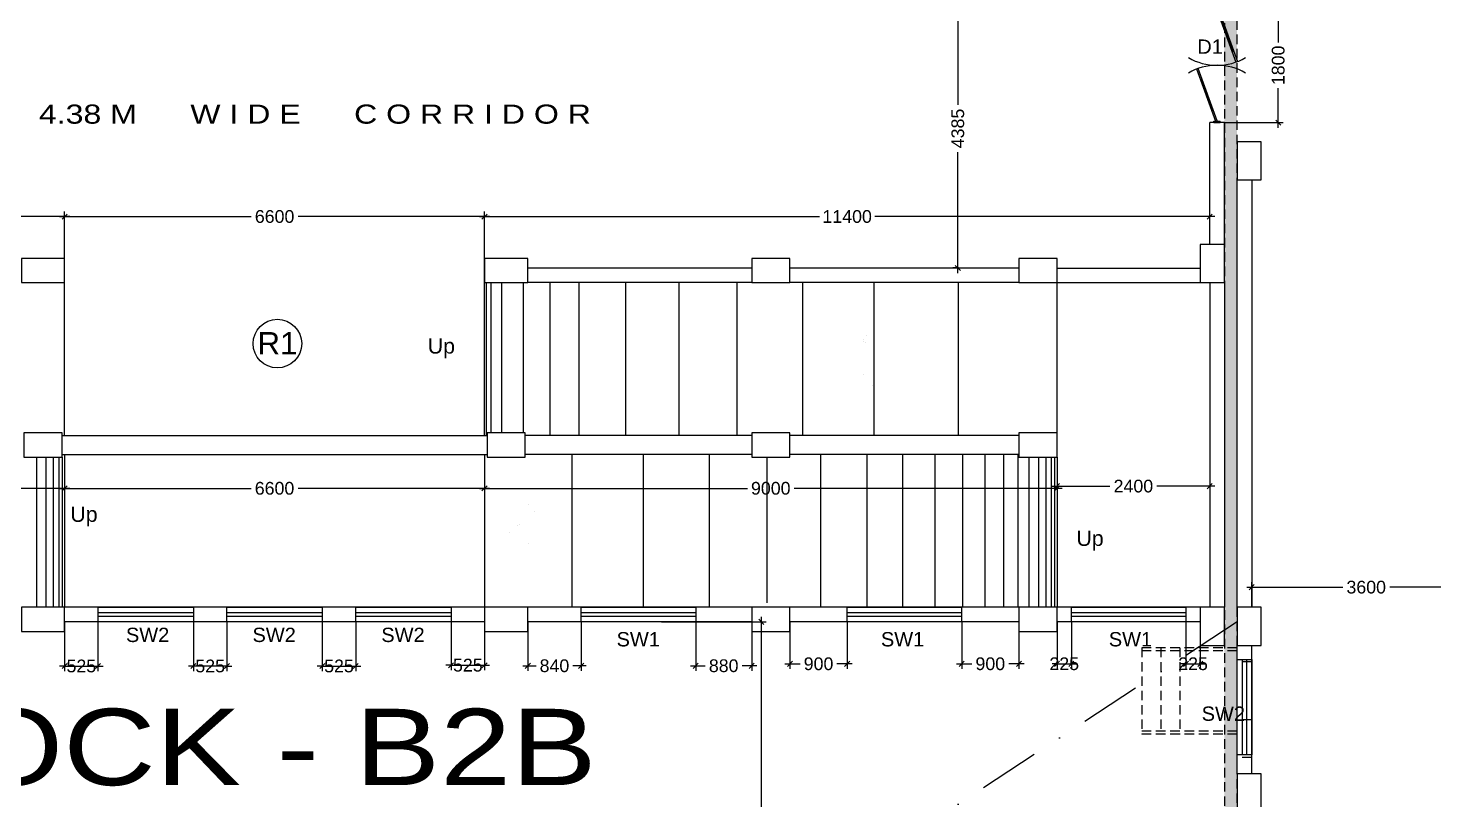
# Model space of a CAD drawing. Extents: x 6345096 to 6738923, y -6490958 to -6305885.
# Drawn here: x 6588046 to 6610143, y -6375273 to -6363146 of the extents above; entities that cross this region are included whole.
import ezdxf
from ezdxf.enums import TextEntityAlignment as Align

# ---------------------------------------------------------------- set-up
doc = ezdxf.new("R2010")
doc.units = 0
doc.header["$LTSCALE"] = 600
doc.header["$MEASUREMENT"] = 0
doc.header["$PDMODE"] = 35
doc.linetypes.add('DASHDOT', pattern=[25.4, 12.7, -6.35, 0, -6.35])
doc.linetypes.add('HIDDEN', pattern=[0.375, 0.25, -0.125])
doc.layers.get('0').update_dxf_attribs({"linetype": 'CONTINUOUS'})
doc.layers.get('Defpoints').update_dxf_attribs({"linetype": 'CONTINUOUS'})
for name, color, linetype in [('8', 8, 'CONTINUOUS'), ('BLOCKS-PROP', 2, 'CONTINUOUS'), ('C00-00-00', 7, 'CONTINUOUS'), ('DOOR', 32, 'CONTINUOUS'), ('Exp.Joint', 104, 'CONTINUOUS'), ('HS', 251, 'CONTINUOUS'), ('joinery', 7, 'CONTINUOUS'), ('LA-column', 3, 'CONTINUOUS'), ('Railing', 21, 'CONTINUOUS'), ('Staircase', 7, 'CONTINUOUS'), ('Stairscase', 7, 'CONTINUOUS'), ('STEPS', 7, 'CONTINUOUS'), ('TXT', 6, 'CONTINUOUS'), ('Walls', 7, 'CONTINUOUS'), ('WIN', 151, 'CONTINUOUS'), ('Working Dim', 5, 'CONTINUOUS')]:
    doc.layers.add(name, color=color, linetype=linetype)
doc.styles.add('ari', font='arial.ttf')
doc.styles.add('ARIAL', font='arial.ttf')
doc.dimstyles.new('int. dim', dxfattribs={"dimtxt": 200, "dimasz": 80, "dimexe": 80, "dimexo": 0, "dimgap": 70, "dimtad": 0, "dimdec": 0, "dimzin": 12, "dimdsep": 46, "dimtxsty": 'ari', "dimblk": 'OBLIQUE', "dimcen": 2, "dimdle": 80, "dimclrd": 256, "dimclre": 256, "dimclrt": 6, "dimadec": 0, "dimazin": 0, "dimtfac": 1, "dimtdec": 0, "dimtix": 1, "dimtmove": 2, "dimatfit": 3, "dimfxl": 1, "dimtolj": 1, "dimtzin": 0, "dimlwd": -1, "dimlwe": -1, "dimarcsym": 0})

# ---------------------------------------------------------------- blocks, each defined once
blk = doc.blocks.new('_Oblique')
at = {"color": 0, "linetype": 'ByBlock', "lineweight": -2}
blk.add_line((-0.5, -0.5), (0.5, 0.5), dxfattribs=at)
blk = doc.blocks.new('*D270')
at = {"layer": 'Defpoints', "color": 0, "transparency": 16777216}
for p in [(6607280, -6371931), (6607280, -6372246, -6), (6610879, -6372246, -5)]:
    blk.add_point(p, dxfattribs=at)
at = {"layer": 'Working Dim', "transparency": 16777216}
for p, q in [((6607200, -6371931), (6608711, -6371931)), ((6607280, -6372246), (6607280, -6371851)), ((6610959, -6371931), (6609448, -6371931)), ((6610879, -6372246), (6610879, -6371851))]:
    blk.add_line(p, q, dxfattribs=at)
at = {"layer": 'Working Dim', "transparency": 16777216, "xscale": 80, "yscale": 80, "zscale": 80, "rotation": 180}
blk.add_blockref('_Oblique', (6607280, -6371931), dxfattribs=at)
at = {"layer": 'Working Dim', "transparency": 16777216, "xscale": 80, "yscale": 80, "zscale": 80}
blk.add_blockref('_Oblique', (6610879, -6371931), dxfattribs=at)
at = {"layer": 'Working Dim', "color": 6, "transparency": 16777216, "insert": (6609079, -6371931), "char_height": 200, "attachment_point": 5, "style": 'ari'}
blk.add_mtext('\\A1;3600', dxfattribs=at)
blk = doc.blocks.new('*D278')
at = {"layer": 'Defpoints', "color": 0, "transparency": 16777216}
for p in [(6588619, -6369845, -5), (6595219, -6369845, -5), (6595219, -6370378)]:
    blk.add_point(p, dxfattribs=at)
at = {"layer": 'Working Dim', "transparency": 16777216}
for p, q in [((6588619, -6369845), (6588619, -6370458)), ((6595219, -6369845), (6595219, -6370458)), ((6588539, -6370378), (6591551, -6370378)), ((6595299, -6370378), (6592288, -6370378))]:
    blk.add_line(p, q, dxfattribs=at)
at = {"layer": 'Working Dim', "transparency": 16777216, "xscale": 80, "yscale": 80, "zscale": 80, "rotation": 180}
blk.add_blockref('_Oblique', (6588619, -6370378), dxfattribs=at)
at = {"layer": 'Working Dim', "transparency": 16777216, "xscale": 80, "yscale": 80, "zscale": 80}
blk.add_blockref('_Oblique', (6595219, -6370378), dxfattribs=at)
at = {"layer": 'Working Dim', "color": 6, "transparency": 16777216, "insert": (6591919, -6370378), "char_height": 200, "attachment_point": 5, "style": 'ari'}
blk.add_mtext('\\A1;6600', dxfattribs=at)
blk = doc.blocks.new('*D279')
at = {"layer": 'Defpoints', "color": 0, "transparency": 16777216}
for p in [(6604219, -6370145, -5), (6606619, -6370145, -7), (6606619, -6370343)]:
    blk.add_point(p, dxfattribs=at)
at = {"layer": 'Working Dim', "transparency": 16777216}
for p, q in [((6604219, -6370145), (6604219, -6370423)), ((6606619, -6370145), (6606619, -6370423)), ((6604139, -6370343), (6605049, -6370343)), ((6606699, -6370343), (6605789, -6370343))]:
    blk.add_line(p, q, dxfattribs=at)
at = {"layer": 'Working Dim', "transparency": 16777216, "xscale": 80, "yscale": 80, "zscale": 80, "rotation": 180}
blk.add_blockref('_Oblique', (6604219, -6370343), dxfattribs=at)
at = {"layer": 'Working Dim', "transparency": 16777216, "xscale": 80, "yscale": 80, "zscale": 80}
blk.add_blockref('_Oblique', (6606619, -6370343), dxfattribs=at)
at = {"layer": 'Working Dim', "color": 6, "transparency": 16777216, "insert": (6605419, -6370343), "char_height": 200, "attachment_point": 5, "style": 'ari'}
blk.add_mtext('\\A1;2400', dxfattribs=at)
blk = doc.blocks.new('*D280')
at = {"layer": 'Defpoints', "color": 0, "transparency": 16777216}
for p in [(6579619, -6369845, -5), (6588619, -6369845, -5), (6579619, -6370378)]:
    blk.add_point(p, dxfattribs=at)
at = {"layer": 'Working Dim', "transparency": 16777216}
for p, q in [((6579619, -6369845), (6579619, -6370458)), ((6588619, -6369845), (6588619, -6370458)), ((6579539, -6370378), (6583751, -6370378)), ((6588699, -6370378), (6584488, -6370378))]:
    blk.add_line(p, q, dxfattribs=at)
at = {"layer": 'Working Dim', "transparency": 16777216, "xscale": 80, "yscale": 80, "zscale": 80, "rotation": 180}
blk.add_blockref('_Oblique', (6579619, -6370378), dxfattribs=at)
at = {"layer": 'Working Dim', "transparency": 16777216, "xscale": 80, "yscale": 80, "zscale": 80}
blk.add_blockref('_Oblique', (6588619, -6370378), dxfattribs=at)
at = {"layer": 'Working Dim', "color": 6, "transparency": 16777216, "insert": (6584119, -6370378), "char_height": 200, "attachment_point": 5, "style": 'ari'}
blk.add_mtext('\\A1;9000', dxfattribs=at)
blk = doc.blocks.new('*D282')
at = {"layer": 'Defpoints', "color": 0, "transparency": 16777216}
for p in [(6595219, -6370343, 0), (6604219, -6370343, 5), (6604219, -6370378)]:
    blk.add_point(p, dxfattribs=at)
at = {"layer": 'Working Dim', "transparency": 16777216}
for p, q in [((6595139, -6370378), (6599351, -6370378)), ((6595219, -6370343), (6595219, -6370458)), ((6604299, -6370378), (6600088, -6370378)), ((6604219, -6370343), (6604219, -6370458))]:
    blk.add_line(p, q, dxfattribs=at)
at = {"layer": 'Working Dim', "transparency": 16777216, "xscale": 80, "yscale": 80, "zscale": 80, "rotation": 180}
blk.add_blockref('_Oblique', (6595219, -6370378), dxfattribs=at)
at = {"layer": 'Working Dim', "transparency": 16777216, "xscale": 80, "yscale": 80, "zscale": 80}
blk.add_blockref('_Oblique', (6604219, -6370378), dxfattribs=at)
at = {"layer": 'Working Dim', "color": 6, "transparency": 16777216, "insert": (6599719, -6370378), "char_height": 200, "attachment_point": 5, "style": 'ari'}
blk.add_mtext('\\A1;9000', dxfattribs=at)
blk = doc.blocks.new('*D635')
at = {"layer": 'Defpoints', "color": 0, "transparency": 16777216}
for p in [(6602660, -6362530), (6602672, -6362530, 5), (6602672, -6366915, 5)]:
    blk.add_point(p, dxfattribs=at)
at = {"layer": 'Working Dim', "transparency": 16777216}
for p, q in [((6602672, -6362530), (6602580, -6362530)), ((6602660, -6362450), (6602660, -6364350)), ((6602660, -6366995), (6602660, -6365096)), ((6602672, -6366915), (6602580, -6366915))]:
    blk.add_line(p, q, dxfattribs=at)
at = {"layer": 'Working Dim', "transparency": 16777216, "xscale": 80, "yscale": 80, "zscale": 80}
for p, rotation in [((6602660, -6362530), 90), ((6602660, -6366915), 270)]:
    blk.add_blockref('_Oblique', p, dxfattribs=dict(at, rotation=rotation))
at = {"layer": 'Working Dim', "color": 6, "transparency": 16777216, "insert": (6602660, -6364723), "char_height": 200, "attachment_point": 5, "rotation": 90, "style": 'ari'}
blk.add_mtext('\\A1;4385', dxfattribs=at)
blk = doc.blocks.new('*D636')
at = {"layer": 'Defpoints', "color": 0, "transparency": 16777216}
for p in [(6588620, -6366107), (6577220, -6366236, 6), (6588620, -6366765, 1)]:
    blk.add_point(p, dxfattribs=at)
at = {"layer": 'Working Dim', "transparency": 16777216}
for p, q in [((6577140, -6366107), (6582483, -6366107)), ((6577220, -6366236), (6577220, -6366027)), ((6588700, -6366107), (6583356, -6366107)), ((6588620, -6366765), (6588620, -6366027))]:
    blk.add_line(p, q, dxfattribs=at)
at = {"layer": 'Working Dim', "transparency": 16777216, "xscale": 80, "yscale": 80, "zscale": 80, "rotation": 180}
blk.add_blockref('_Oblique', (6577220, -6366107), dxfattribs=at)
at = {"layer": 'Working Dim', "transparency": 16777216, "xscale": 80, "yscale": 80, "zscale": 80}
blk.add_blockref('_Oblique', (6588620, -6366107), dxfattribs=at)
at = {"layer": 'Working Dim', "color": 6, "transparency": 16777216, "insert": (6582920, -6366107), "char_height": 200, "attachment_point": 5, "style": 'ari'}
blk.add_mtext('\\A1;11400', dxfattribs=at)
blk = doc.blocks.new('*D637')
at = {"layer": 'Defpoints', "color": 0, "transparency": 16777216}
for p in [(6606620, -6366107), (6606620, -6366545, 5), (6595220, -6366765, 1)]:
    blk.add_point(p, dxfattribs=at)
at = {"layer": 'Working Dim', "transparency": 16777216}
for p, q in [((6595140, -6366107), (6600483, -6366107)), ((6595220, -6366765), (6595220, -6366027)), ((6606700, -6366107), (6601356, -6366107)), ((6606620, -6366545), (6606620, -6366027))]:
    blk.add_line(p, q, dxfattribs=at)
at = {"layer": 'Working Dim', "transparency": 16777216, "xscale": 80, "yscale": 80, "zscale": 80, "rotation": 180}
blk.add_blockref('_Oblique', (6595220, -6366107), dxfattribs=at)
at = {"layer": 'Working Dim', "transparency": 16777216, "xscale": 80, "yscale": 80, "zscale": 80}
blk.add_blockref('_Oblique', (6606620, -6366107), dxfattribs=at)
at = {"layer": 'Working Dim', "color": 6, "transparency": 16777216, "insert": (6600920, -6366107), "char_height": 200, "attachment_point": 5, "style": 'ari'}
blk.add_mtext('\\A1;11400', dxfattribs=at)
blk = doc.blocks.new('*D1082')
at = {"layer": 'Defpoints', "color": 0, "transparency": 16777216}
for p in [(6606850, -6362831), (6606850, -6364631, 5), (6607696, -6364631)]:
    blk.add_point(p, dxfattribs=at)
at = {"layer": 'Working Dim', "transparency": 16777216}
for p, q in [((6606850, -6362831), (6607776, -6362831)), ((6607696, -6362751), (6607696, -6363372)), ((6607696, -6364711), (6607696, -6364089)), ((6606850, -6364631), (6607776, -6364631))]:
    blk.add_line(p, q, dxfattribs=at)
at = {"layer": 'Working Dim', "transparency": 16777216, "xscale": 80, "yscale": 80, "zscale": 80}
for p, rotation in [((6607696, -6362831), 90), ((6607696, -6364631), 270)]:
    blk.add_blockref('_Oblique', p, dxfattribs=dict(at, rotation=rotation))
at = {"layer": 'Working Dim', "color": 6, "transparency": 16777216, "insert": (6607696, -6363731), "char_height": 200, "attachment_point": 5, "rotation": 90, "style": 'ari'}
blk.add_mtext('\\A1;1800', dxfattribs=at)
blk = doc.blocks.new('*D1141')
at = {"layer": 'Defpoints', "color": 0, "transparency": 16777216}
for p in [(6595220, -6366107), (6588620, -6367145, 1), (6595220, -6367145, 10)]:
    blk.add_point(p, dxfattribs=at)
at = {"layer": 'Working Dim', "transparency": 16777216}
for p, q in [((6588540, -6366107), (6591551, -6366107)), ((6588620, -6367145), (6588620, -6366027)), ((6595300, -6366107), (6592288, -6366107)), ((6595220, -6367145), (6595220, -6366027))]:
    blk.add_line(p, q, dxfattribs=at)
at = {"layer": 'Working Dim', "transparency": 16777216, "xscale": 80, "yscale": 80, "zscale": 80, "rotation": 180}
blk.add_blockref('_Oblique', (6588620, -6366107), dxfattribs=at)
at = {"layer": 'Working Dim', "transparency": 16777216, "xscale": 80, "yscale": 80, "zscale": 80}
blk.add_blockref('_Oblique', (6595220, -6366107), dxfattribs=at)
at = {"layer": 'Working Dim', "color": 6, "transparency": 16777216, "insert": (6591920, -6366107), "char_height": 200, "attachment_point": 5, "style": 'ari'}
blk.add_mtext('\\A1;6600', dxfattribs=at)
blk = doc.blocks.new('*D1191')
at = {"layer": 'Defpoints', "color": 0, "transparency": 16777216}
for p in [(6602720, -6372475, 1), (6603620, -6372475, 1), (6603620, -6373135)]:
    blk.add_point(p, dxfattribs=at)
at = {"layer": 'Working Dim', "transparency": 16777216}
for p, q in [((6602720, -6372475), (6602720, -6373215)), ((6603620, -6372475), (6603620, -6373215)), ((6602640, -6373135), (6602879, -6373135)), ((6603700, -6373135), (6603460, -6373135))]:
    blk.add_line(p, q, dxfattribs=at)
at = {"layer": 'Working Dim', "transparency": 16777216, "xscale": 80, "yscale": 80, "zscale": 80, "rotation": 180}
blk.add_blockref('_Oblique', (6602720, -6373135), dxfattribs=at)
at = {"layer": 'Working Dim', "transparency": 16777216, "xscale": 80, "yscale": 80, "zscale": 80}
blk.add_blockref('_Oblique', (6603620, -6373135), dxfattribs=at)
at = {"layer": 'Working Dim', "color": 6, "transparency": 16777216, "insert": (6603170, -6373135), "char_height": 200, "attachment_point": 5, "style": 'ari'}
blk.add_mtext('\\A1;900', dxfattribs=at)
blk = doc.blocks.new('*D1192')
at = {"layer": 'Defpoints', "color": 0, "transparency": 16777216}
for p in [(6598539, -6372475, 7), (6599420, -6372475, 0), (6599420, -6373166)]:
    blk.add_point(p, dxfattribs=at)
at = {"layer": 'Working Dim', "transparency": 16777216}
for p, q in [((6598539, -6372475), (6598539, -6373246)), ((6599420, -6372475), (6599420, -6373246)), ((6598459, -6373166), (6598689, -6373166)), ((6599500, -6373166), (6599270, -6373166))]:
    blk.add_line(p, q, dxfattribs=at)
at = {"layer": 'Working Dim', "transparency": 16777216, "xscale": 80, "yscale": 80, "zscale": 80, "rotation": 180}
blk.add_blockref('_Oblique', (6598539, -6373166), dxfattribs=at)
at = {"layer": 'Working Dim', "transparency": 16777216, "xscale": 80, "yscale": 80, "zscale": 80}
blk.add_blockref('_Oblique', (6599420, -6373166), dxfattribs=at)
at = {"layer": 'Working Dim', "color": 6, "transparency": 16777216, "insert": (6598979, -6373166), "char_height": 200, "attachment_point": 5, "style": 'ari'}
blk.add_mtext('\\A1;880', dxfattribs=at)
blk = doc.blocks.new('*D1193')
at = {"layer": 'Defpoints', "color": 0, "transparency": 16777216}
for p in [(6594694, -6372475, 5), (6595220, -6372475, 0), (6595220, -6373157)]:
    blk.add_point(p, dxfattribs=at)
at = {"layer": 'Working Dim', "transparency": 16777216}
for p, q in [((6594694, -6372475), (6594694, -6373237)), ((6595220, -6372475), (6595220, -6373237)), ((6594694, -6373157), (6594614, -6373157)), ((6594694, -6373157), (6595220, -6373157)), ((6595220, -6373157), (6595300, -6373157))]:
    blk.add_line(p, q, dxfattribs=at)
at = {"layer": 'Working Dim', "transparency": 16777216, "xscale": 80, "yscale": 80, "zscale": 80}
blk.add_blockref('_Oblique', (6594694, -6373157), dxfattribs=at)
at = {"layer": 'Working Dim', "transparency": 16777216, "xscale": 80, "yscale": 80, "zscale": 80, "rotation": 180}
blk.add_blockref('_Oblique', (6595220, -6373157), dxfattribs=at)
at = {"layer": 'Working Dim', "color": 6, "transparency": 16777216, "insert": (6594957, -6373157), "char_height": 200, "attachment_point": 5, "style": 'ari'}
blk.add_mtext('\\A1;525', dxfattribs=at)
blk = doc.blocks.new('*D1194')
at = {"layer": 'Defpoints', "color": 0, "transparency": 16777216}
for p in [(6588620, -6372475, 0), (6589144, -6372475, 5), (6589144, -6373170)]:
    blk.add_point(p, dxfattribs=at)
at = {"layer": 'Working Dim', "transparency": 16777216}
for p, q in [((6588620, -6372475), (6588620, -6373250)), ((6589144, -6372475), (6589144, -6373250)), ((6588620, -6373170), (6588540, -6373170)), ((6588620, -6373170), (6589144, -6373170)), ((6589144, -6373170), (6589224, -6373170))]:
    blk.add_line(p, q, dxfattribs=at)
at = {"layer": 'Working Dim', "transparency": 16777216, "xscale": 80, "yscale": 80, "zscale": 80}
blk.add_blockref('_Oblique', (6588620, -6373170), dxfattribs=at)
at = {"layer": 'Working Dim', "transparency": 16777216, "xscale": 80, "yscale": 80, "zscale": 80, "rotation": 180}
blk.add_blockref('_Oblique', (6589144, -6373170), dxfattribs=at)
at = {"layer": 'Working Dim', "color": 6, "transparency": 16777216, "insert": (6588882, -6373170), "char_height": 200, "attachment_point": 5, "style": 'ari'}
blk.add_mtext('\\A1;525', dxfattribs=at)
blk = doc.blocks.new('*D1201')
at = {"layer": 'Defpoints', "color": 0, "transparency": 16777216}
for p in [(6590644, -6372475, 5), (6591170, -6372475, 1), (6590644, -6373170)]:
    blk.add_point(p, dxfattribs=at)
at = {"layer": 'Working Dim', "transparency": 16777216}
for p, q in [((6590644, -6372475), (6590644, -6373250)), ((6591170, -6372475), (6591170, -6373250)), ((6590644, -6373170), (6590564, -6373170)), ((6591170, -6373170), (6590644, -6373170)), ((6591170, -6373170), (6591250, -6373170))]:
    blk.add_line(p, q, dxfattribs=at)
at = {"layer": 'Working Dim', "transparency": 16777216, "xscale": 80, "yscale": 80, "zscale": 80}
blk.add_blockref('_Oblique', (6590644, -6373170), dxfattribs=at)
at = {"layer": 'Working Dim', "transparency": 16777216, "xscale": 80, "yscale": 80, "zscale": 80, "rotation": 180}
blk.add_blockref('_Oblique', (6591170, -6373170), dxfattribs=at)
at = {"layer": 'Working Dim', "color": 6, "transparency": 16777216, "insert": (6590907, -6373170), "char_height": 200, "attachment_point": 5, "style": 'ari'}
blk.add_mtext('\\A1;525', dxfattribs=at)
blk = doc.blocks.new('*D1202')
at = {"layer": 'Defpoints', "color": 0, "transparency": 16777216}
for p in [(6592670, -6372475, 1), (6593195, -6372475, 5), (6593195, -6373170)]:
    blk.add_point(p, dxfattribs=at)
at = {"layer": 'Working Dim', "transparency": 16777216}
for p, q in [((6592670, -6372475), (6592670, -6373250)), ((6593195, -6372475), (6593195, -6373250)), ((6592670, -6373170), (6592590, -6373170)), ((6592670, -6373170), (6593195, -6373170)), ((6593195, -6373170), (6593275, -6373170))]:
    blk.add_line(p, q, dxfattribs=at)
at = {"layer": 'Working Dim', "transparency": 16777216, "xscale": 80, "yscale": 80, "zscale": 80}
blk.add_blockref('_Oblique', (6592670, -6373170), dxfattribs=at)
at = {"layer": 'Working Dim', "transparency": 16777216, "xscale": 80, "yscale": 80, "zscale": 80, "rotation": 180}
blk.add_blockref('_Oblique', (6593195, -6373170), dxfattribs=at)
at = {"layer": 'Working Dim', "color": 6, "transparency": 16777216, "insert": (6592932, -6373170), "char_height": 200, "attachment_point": 5, "style": 'ari'}
blk.add_mtext('\\A1;525', dxfattribs=at)
blk = doc.blocks.new('*D1203')
at = {"layer": 'Defpoints', "color": 0, "transparency": 16777216}
for p in [(6595900, -6372475, 0), (6596739, -6372475, 7), (6595900, -6373166)]:
    blk.add_point(p, dxfattribs=at)
at = {"layer": 'Working Dim', "transparency": 16777216}
for p, q in [((6595900, -6372475), (6595900, -6373246)), ((6596739, -6372475), (6596739, -6373246)), ((6595820, -6373166), (6596029, -6373166)), ((6596819, -6373166), (6596610, -6373166))]:
    blk.add_line(p, q, dxfattribs=at)
at = {"layer": 'Working Dim', "transparency": 16777216, "xscale": 80, "yscale": 80, "zscale": 80, "rotation": 180}
blk.add_blockref('_Oblique', (6595900, -6373166), dxfattribs=at)
at = {"layer": 'Working Dim', "transparency": 16777216, "xscale": 80, "yscale": 80, "zscale": 80}
blk.add_blockref('_Oblique', (6596739, -6373166), dxfattribs=at)
at = {"layer": 'Working Dim', "color": 6, "transparency": 16777216, "insert": (6596319, -6373166), "char_height": 200, "attachment_point": 5, "style": 'ari'}
blk.add_mtext('\\A1;840', dxfattribs=at)
blk = doc.blocks.new('*D1204')
at = {"layer": 'Defpoints', "color": 0, "transparency": 16777216}
for p in [(6600020, -6372475, 1), (6600920, -6372475, 1), (6600020, -6373135)]:
    blk.add_point(p, dxfattribs=at)
at = {"layer": 'Working Dim', "transparency": 16777216}
for p, q in [((6600020, -6372475), (6600020, -6373215)), ((6600920, -6372475), (6600920, -6373215)), ((6599940, -6373135), (6600179, -6373135)), ((6601000, -6373135), (6600760, -6373135))]:
    blk.add_line(p, q, dxfattribs=at)
at = {"layer": 'Working Dim', "transparency": 16777216, "xscale": 80, "yscale": 80, "zscale": 80, "rotation": 180}
blk.add_blockref('_Oblique', (6600020, -6373135), dxfattribs=at)
at = {"layer": 'Working Dim', "transparency": 16777216, "xscale": 80, "yscale": 80, "zscale": 80}
blk.add_blockref('_Oblique', (6600920, -6373135), dxfattribs=at)
at = {"layer": 'Working Dim', "color": 6, "transparency": 16777216, "insert": (6600470, -6373135), "char_height": 200, "attachment_point": 5, "style": 'ari'}
blk.add_mtext('\\A1;900', dxfattribs=at)
blk = doc.blocks.new('*D1205')
at = {"layer": 'Defpoints', "color": 0, "transparency": 16777216}
for p in [(6604220, -6372475, -4), (6604445, -6372475, -2), (6604445, -6373135)]:
    blk.add_point(p, dxfattribs=at)
at = {"layer": 'Working Dim', "transparency": 16777216}
for p, q in [((6604220, -6372475), (6604220, -6373215)), ((6604445, -6372475), (6604445, -6373215)), ((6604220, -6373135), (6604140, -6373135)), ((6604220, -6373135), (6604445, -6373135)), ((6604445, -6373135), (6604525, -6373135))]:
    blk.add_line(p, q, dxfattribs=at)
at = {"layer": 'Working Dim', "transparency": 16777216, "xscale": 80, "yscale": 80, "zscale": 80}
blk.add_blockref('_Oblique', (6604220, -6373135), dxfattribs=at)
at = {"layer": 'Working Dim', "transparency": 16777216, "xscale": 80, "yscale": 80, "zscale": 80, "rotation": 180}
blk.add_blockref('_Oblique', (6604445, -6373135), dxfattribs=at)
at = {"layer": 'Working Dim', "color": 6, "transparency": 16777216, "insert": (6604332, -6373135), "char_height": 200, "attachment_point": 5, "style": 'ari'}
blk.add_mtext('\\A1;225', dxfattribs=at)
blk = doc.blocks.new('*D1206')
at = {"layer": 'Defpoints', "color": 0, "transparency": 16777216}
for p in [(6606245, -6372475, -2), (6606470, -6372475, -9), (6606470, -6373135)]:
    blk.add_point(p, dxfattribs=at)
at = {"layer": 'Working Dim', "transparency": 16777216}
for p, q in [((6606245, -6372475), (6606245, -6373215)), ((6606470, -6372475), (6606470, -6373215)), ((6606245, -6373135), (6606165, -6373135)), ((6606245, -6373135), (6606470, -6373135)), ((6606470, -6373135), (6606550, -6373135))]:
    blk.add_line(p, q, dxfattribs=at)
at = {"layer": 'Working Dim', "transparency": 16777216, "xscale": 80, "yscale": 80, "zscale": 80}
blk.add_blockref('_Oblique', (6606245, -6373135), dxfattribs=at)
at = {"layer": 'Working Dim', "transparency": 16777216, "xscale": 80, "yscale": 80, "zscale": 80, "rotation": 180}
blk.add_blockref('_Oblique', (6606470, -6373135), dxfattribs=at)
at = {"layer": 'Working Dim', "color": 6, "transparency": 16777216, "insert": (6606357, -6373135), "char_height": 200, "attachment_point": 5, "style": 'ari'}
blk.add_mtext('\\A1;225', dxfattribs=at)
blk = doc.blocks.new('*D1207')
at = {"layer": 'Defpoints', "color": 0, "transparency": 16777216}
for p in [(6598000, -6372475, 9), (6599569, -6372475), (6598000, -6392250, 7)]:
    blk.add_point(p, dxfattribs=at)
at = {"layer": 'Working Dim', "transparency": 16777216}
for p, q in [((6598000, -6372475), (6599649, -6372475)), ((6599569, -6372395), (6599569, -6381926)), ((6599569, -6392330), (6599569, -6382799)), ((6598000, -6392250), (6599649, -6392250))]:
    blk.add_line(p, q, dxfattribs=at)
at = {"layer": 'Working Dim', "transparency": 16777216, "xscale": 80, "yscale": 80, "zscale": 80}
for p, rotation in [((6599569, -6372475), 90), ((6599569, -6392250), 270)]:
    blk.add_blockref('_Oblique', p, dxfattribs=dict(at, rotation=rotation))
at = {"layer": 'Working Dim', "color": 6, "transparency": 16777216, "insert": (6599569, -6382363), "char_height": 200, "attachment_point": 5, "rotation": 90, "style": 'ari'}
blk.add_mtext('\\A1;19774', dxfattribs=at)
blk = doc.blocks.new('Z$W@#5624')
at = {"layer": 'DOOR'}
for p, q in [((19, 470), (840, 769)), ((28, 446), (849, 745)), ((188, 518), (680, 697)), ((676, 709), (685, 685)), ((0, 400), (0, 499)), ((0, 499), (25, 499)), ((19, 470), (28, 446)), ((25, 400), (25, 499)), ((183, 529), (192, 506)), ((1770, 453), (949, 154)), ((1779, 429), (1770, 453)), ((1798, 499), (1773, 499)), ((1773, 400), (1773, 499)), ((1798, 400), (1798, 499)), ((0, 400), (25, 400)), ((1779, 429), (957, 130)), ((1610, 381), (1117, 202)), ((1614, 369), (1606, 393)), ((1798, 400), (1773, 400)), ((1113, 214), (1122, 190))]:
    blk.add_line(p, q, dxfattribs=at)
at = {"layer": 'DOOR', "color": 145}
for centre, start_param, end_param in [((0, 449), 2.617994, 3.665191), ((1798, 449), -0.523599, 0.523599)]:
    blk.add_ellipse(centre, major_axis=(-899, 0), ratio=1, start_param=start_param, end_param=end_param, dxfattribs=at)
blk = doc.blocks.new('A$C2CD672AE')
at = {"layer": 'C00-00-00', "color": 8, "linetype": 'HIDDEN'}
for points in [[(76730.1, 83541.1), (76730.1, 83541.1), (75230.1, 83541.1)], [(76730.1, 83491.1), (75230.1, 83491.1)], [(76730.1, 82231.1), (75230.1, 82231.1)], [(76730.1, 82181.1), (76730.1, 82181.1), (75230.1, 82181.1)]]:
    blk.add_lwpolyline(points, dxfattribs=at)
at = {"layer": 'Railing', "color": 8, "linetype": 'HIDDEN'}
for p, q in [((69100.1, 89508.5, 5.1), (65580.1, 89508.4, 5.1)), ((73300.1, 89508.4, 5.1), (69700.1, 89508.5, 5.1)), ((73900.1, 89508.4, 5.1), (76150.2, 89508.4, 5.1)), ((69100.1, 89278.5, 5.1), (65580.1, 89278.4, 5.1)), ((73300.1, 89278.4, 5.1), (69700.1, 89278.5, 5.1)), ((73900.1, 89278.4, 5.1), (76150.2, 89278.4, 5.1)), ((69100.1, 86878.5, 5.1), (65540.1, 86878.5, 5.1)), ((73300.2, 86878.4, 5.1), (69700.1, 86878.5, 5.1)), ((69100.1, 86578.5, 5.1), (65540.1, 86578.5, 5.1)), ((73300.2, 86578.4, 5.1), (69700.1, 86578.5, 5.1))]:
    blk.add_line(p, q, dxfattribs=at)
at = {"layer": 'Staircase', "color": 8, "linetype": 'HIDDEN'}
blk.add_line((76960.1, 81817.9, -5.1), (76960.1, 83317.9, -5.1), dxfattribs=at)
at = {"layer": 'Stairscase', "color": 8, "linetype": 'HIDDEN'}
for p, q in [((58300.1, 86878.4, 5.1), (58300.1, 89278.4, 5.1)), ((64900.1, 86878.4, 10.1), (64900.1, 89278.4, 10.1)), ((64929.7, 86878.4, 5.1), (64929.7, 89278.4, 5.1)), ((65004.8, 86918.5, 5.1), (65004.8, 89278.4, 5.1)), ((65173.3, 86918.5, 5.1), (65173.3, 89278.4, 5.1)), ((65513.6, 86918.5, 5.1), (65513.6, 89278.4, 5.1)), ((65934.8, 86878.4, 5.1), (65934.8, 89278.4, 5.1)), ((66387.7, 86878.4, 5.1), (66387.7, 89278.5, 5.1)), ((67119.3, 86878.4, 5.1), (67119.3, 89278.4, 5.1)), ((67959.9, 86878.4, 5.1), (67959.9, 89278.4, 3.4)), ((68869.9, 86878.4, 5.1), (68869.9, 89278.4, 5.1)), ((69906, 86878.4, 5.1), (69906, 89278.4, 5.1)), ((71026.2, 86878.4, 5.1), (71026.2, 89278.4, 5.1)), ((72352.5, 86878.4, 5.1), (72352.5, 89278.4, 5.1)), ((73900.1, 86918.5, 10.2), (73900.1, 89278.4, 10.2)), ((57857.1, 86538.5, 5.1), (57857.1, 84178.4, 5.1)), ((58006.2, 86538.5, 5.1), (58006.2, 84178.4, 5.1)), ((58121.8, 86538.5, 5.1), (58121.8, 84178.4, 5.1)), ((58208.5, 86538.5, 5.1), (58208.5, 84178.4, 5.1)), ((58261.4, 86538.5, 5.1), (58261.4, 84178.4, 5.1)), ((58300.2, 86578.4, 5.1), (58300.1, 84178.4, 5.1)), ((64900.1, 86578.4, 10.1), (64900.1, 84178.4, 10.2)), ((66273.9, 86578.4, 5.1), (66273.9, 84178.4, 5.1)), ((67394.1, 86578.4, 5.1), (67394.1, 84178.4, 5.1)), ((68430.2, 86578.4, 5.1), (68430.2, 84178.4, 5.1)), ((69340.2, 86538.5, 5.1), (69340.2, 84248.5, 5.1)), ((70180.8, 86578.4, 5.1), (70180.8, 84178.4, 5.1)), ((70912.4, 86578.4, 5.1), (70912.4, 84178.4, 5.1)), ((71472.8, 86578.4, 5.1), (71472.8, 84178.4, 5.1)), ((71981.1, 86578.4, 5.1), (71981.1, 84178.4, 5.1)), ((72412.4, 86578.4, 5.1), (72412.4, 84178.4, 5.1)), ((72766.7, 86578.4, 5.1), (72766.7, 84178.4, 5.1)), ((73057.3, 86578.4, 5.1), (73057.3, 84178.4, 5.1)), ((73281.9, 86578.4, 5.1), (73281.9, 84178.4, 5.1)), ((73457, 86538.5, 5.1), (73457, 84178.4, 5.1)), ((73606.1, 86538.5, 5.1), (73606.1, 84178.4, 5.1)), ((73721.7, 86538.5, 5.1), (73721.7, 84178.4, 5.1)), ((73808.4, 86538.5, 5.1), (73808.4, 84178.4, 5.1)), ((73861.3, 86538.5, 5.1), (73861.3, 84178.4, 5.1)), ((73900.1, 86538.5, 10.2), (73900.1, 84178.4, 10.2))]:
    blk.add_line(p, q, dxfattribs=at)
at = {"layer": 'Stairscase', "color": 8, "linetype": 'HIDDEN', "const_width": 0.0214, "elevation": 5.1}
for points in [[(64179.2, 88085.1), (71299.2, 88085.1), (70989, 88530.9), (70836.4, 88361), (71299.2, 88085.1), (70989, 87650.4), (70836.4, 87820.1), (71299.2, 88085.1)], [(58875.9, 85371.8), (50278.1, 85371.8), (50588.3, 84926), (50740.9, 85095.9), (50278.1, 85371.8), (50588.3, 85806.5), (50740.9, 85636.8), (50278.1, 85371.8)], [(74162.9, 85371.8), (65264.3, 85371.8), (65574.4, 84926), (65727, 85095.9), (65264.3, 85371.8), (65574.4, 85806.5), (65727, 85636.8), (65264.3, 85371.8)]]:
    blk.add_lwpolyline(points, dxfattribs=at)
at = {"layer": 'Walls', "color": 8, "linetype": 'HIDDEN'}
for p, q in [((76530.1, 91793.3), (76300.1, 91793.3)), ((76300.2, 89878.4), (76300.1, 91793.3)), ((76530.2, 89878.4), (76530.1, 91793.3)), ((76730.1, 84178.4), (76730.1, 90893.4)), ((76960.1, 90893.4), (76960.1, 84178.4)), ((76300.2, 89278.4), (76300.1, 84178.4)), ((76530.2, 89278.4), (76530.1, 84178.4)), ((58260.1, 86878.5), (64940.1, 86878.4)), ((58260.1, 86578.5), (64940.1, 86578.4)), ((64900.1, 84178.5), (58300.1, 84178.5)), ((69100.1, 84178.5), (65580.1, 84178.5)), ((73300.1, 84178.5), (69700.1, 84178.5)), ((76150.1, 84178.5), (73900.1, 84178.5)), ((64900.1, 83948.5), (58300.1, 83948.5)), ((69100.1, 83948.5), (65580.1, 83948.5)), ((73300.1, 83948.5), (69700.1, 83948.5)), ((76150.1, 83948.5), (73900.1, 83948.5)), ((75230.1, 83541.1, -2.4), (75230.1, 82181.1, -2.4)), ((75530.1, 83541.1, -2.4), (75530.1, 82181.1, -2.4)), ((75830.1, 83541.1, -2.4), (75830.1, 82181.1, -2.4)), ((76730.1, 81561.5), (76730.1, 83578.4)), ((76960.1, 81561.5), (76960.1, 83578.4)), ((76960.1, 83317.9), (76730.1, 83317.9)), ((76960.1, 83317.9), (76730.1, 83317.9)), ((76960.1, 82411.1), (76730.1, 82411.1)), ((76960.1, 81817.9), (76730.1, 81817.9))]:
    blk.add_line(p, q, dxfattribs=at)
at = {"layer": 'Stairscase', "color": 8, "linetype": 'HIDDEN', "style": 'ARIAL'}
for p in [(64222.2, 88163.5, 5.1), (58604.4, 85519.9, 4.9), (74418.8, 85141.5, 5.1)]:
    blk.add_text('Up', height=240, rotation=359.99997, dxfattribs=at).set_placement(p, align=Align.CENTER)
at = {"layer": 'TXT', "color": 8, "linetype": 'HIDDEN', "style": 'ARIAL', "width": 1.2}
blk.add_text('4.38 M      W I D E      C O R R I D O R', height=300.522, dxfattribs=at).set_placement((62234, 91776.3, -0.7), align=Align.CENTER)

msp = doc.modelspace()

# ---------------------------------------------------------------- hatches: boundary and pattern name
at = {"layer": 'Exp.Joint', "linetype": 'HIDDEN'}
msp.add_hatch(color=256, dxfattribs=at).paths.add_polyline_path([(6607049.53, -6334493.662), (6606849.529, -6334493.662), (6606849.529, -6455196.234), (6607049.53, -6455196.234)])

# ---------------------------------------------------------------- linework, layer by layer
msp.add_circle((6591964.122, -6368103, 12.089), 381.426)
at = {"layer": 'Exp.Joint', "linetype": 'HIDDEN', "elevation": -11180.98}
msp.add_lwpolyline([(6607049.53, -6334493.662), (6606849.529, -6334493.662), (6606849.529, -6455196.234), (6607049.53, -6455196.234)], close=True, dxfattribs=at)
at = {"layer": 'LA-column', "color": 2}
msp.add_lwpolyline([(6607429.53, -6365530.517), (6607429.53, -6364930.517), (6607049.53, -6364930.517), (6607049.53, -6365530.517)], close=True, dxfattribs=at)
for points, elevation in [([(6606849.533, -6367145.471), (6606849.533, -6366545.471), (6606469.533, -6366545.471), (6606469.533, -6367145.471)], 0.679), ([(6587939.53, -6367145.47), (6588619.53, -6367145.47), (6588619.53, -6366765.47), (6587939.53, -6366765.47)], 5.074), ([(6595219.529, -6367145.47), (6595899.529, -6367145.47), (6595899.529, -6366765.47), (6595219.529, -6366765.47)], 5.074), ([(6599419.529, -6367145.453), (6600019.529, -6367145.453), (6600019.529, -6366765.453), (6599419.529, -6366765.453)], 5.074), ([(6603619.529, -6367145.463), (6604219.529, -6367145.463), (6604219.529, -6366765.463), (6603619.529, -6366765.463)], 3.421), ([(6587979.53, -6369885.448), (6588579.53, -6369885.448), (6588579.53, -6369505.448), (6587979.53, -6369505.448)], 5.074), ([(6595259.528, -6369885.445), (6595859.528, -6369885.445), (6595859.528, -6369505.445), (6595259.528, -6369505.445)], 5.017), ([(6599419.529, -6369885.448), (6600019.529, -6369885.448), (6600019.529, -6369505.448), (6599419.529, -6369505.448)], 5.074), ([(6603619.531, -6369885.448), (6604219.531, -6369885.448), (6604219.531, -6369505.448), (6603619.531, -6369505.448)], 5.074), ([(6587939.53, -6372625.466), (6588619.53, -6372625.466), (6588619.53, -6372245.466), (6587939.53, -6372245.466)], 5.074), ([(6595219.528, -6372625.466), (6595899.528, -6372625.466), (6595899.528, -6372245.466), (6595219.528, -6372245.466)], 5.074), ([(6599419.528, -6372625.453), (6600019.528, -6372625.453), (6600019.528, -6372245.453), (6599419.528, -6372245.453)], 5.131), ([(6603619.529, -6372625.463), (6604219.529, -6372625.463), (6604219.529, -6372245.463), (6603619.529, -6372245.463)], 3.421), ([(6606849.53, -6372845.461), (6606849.53, -6372245.461), (6606469.53, -6372245.461), (6606469.53, -6372845.461)], 2.332), ([(6607429.53, -6372845.526), (6607429.53, -6372245.526), (6607049.53, -6372245.526), (6607049.53, -6372845.526)], -5.82), ([(6607429.53, -6375462.438), (6607429.53, -6374862.438), (6607049.53, -6374862.438), (6607049.53, -6375462.438)], 1.245)]:
    msp.add_lwpolyline(points, close=True, dxfattribs=dict(at, elevation=elevation))
at = {"layer": 'Railing'}
for p, q in [((6599419.529, -6366915.434, 5.131), (6595899.436, -6366915.46, 5.131)), ((6603619.529, -6366915.455, 5.131), (6600019.529, -6366915.434, 5.131)), ((6604219.442, -6366915.467, 5.131), (6606469.533, -6366915.469, 5.131)), ((6599419.529, -6367145.434, 5.131), (6595899.436, -6367145.46, 5.131)), ((6603619.529, -6367145.455, 5.131), (6600019.529, -6367145.434, 5.131)), ((6604219.442, -6367145.467, 5.131), (6606469.533, -6367145.469, 5.131)), ((6599419.529, -6369545.446, 5.132), (6595859.528, -6369545.438, 5.074)), ((6603619.531, -6369545.454, 5.131), (6600019.529, -6369545.446, 5.131)), ((6599419.529, -6369845.446, 5.132), (6595859.528, -6369845.438, 5.074)), ((6603619.531, -6369845.454, 5.131), (6600019.529, -6369845.446, 5.131))]:
    msp.add_line(p, q, dxfattribs=at)
at = {"layer": 'Stairscase', "color": 6}
for p, q in [((6588619.529, -6369545.454, 5.074), (6588619.529, -6367145.454, 5.074)), ((6595219.528, -6369545.466, 10.148), (6595219.529, -6367145.452, 10.148)), ((6604219.531, -6369505.448, 10.205), (6604219.532, -6367145.454, 10.205)), ((6588619.531, -6369845.454, 5.074), (6588619.53, -6372245.454, 5.074)), ((6595219.529, -6369845.466, 10.092), (6595219.529, -6372245.456, 10.205)), ((6604219.53, -6369885.448, 10.205), (6604219.529, -6372245.454, 10.205))]:
    msp.add_line(p, q, dxfattribs=at)
at = {"layer": 'Stairscase', "color": 8}
for p, q in [((6595249.048, -6369545.466, 5.074), (6595249.048, -6367145.474, 5.074)), ((6595324.158, -6369505.445, 5.074), (6595324.158, -6367145.474, 5.074)), ((6595492.691, -6369505.445, 5.074), (6595492.691, -6367145.474, 5.074)), ((6595833.002, -6369505.445, 5.074), (6595833.003, -6367145.473, 5.074)), ((6596254.156, -6369545.458, 5.131), (6596254.156, -6367145.458, 5.131)), ((6596707.075, -6369545.45, 5.074), (6596707.076, -6367145.45, 5.074)), ((6597438.696, -6369545.451, 5.074), (6597438.697, -6367145.451, 5.074)), ((6598279.283, -6369545.451, 5.074), (6598279.284, -6367145.458, 3.421)), ((6599189.287, -6369545.452, 5.074), (6599189.288, -6367145.452, 5.074)), ((6600225.415, -6369545.452, 5.074), (6600225.416, -6367145.452, 5.074)), ((6601345.609, -6369545.453, 5.074), (6601345.61, -6367145.453, 5.074)), ((6602671.9, -6369545.453, 5.074), (6602671.901, -6367145.453, 5.074)), ((6588176.515, -6369885.448, 5.074), (6588176.514, -6372245.454, 5.074)), ((6588325.617, -6369885.448, 5.074), (6588325.617, -6372245.454, 5.074)), ((6588441.18, -6369885.448, 5.074), (6588441.179, -6372245.454, 5.074)), ((6588527.852, -6369885.448, 5.074), (6588527.851, -6372245.454, 5.074)), ((6588580.818, -6369885.448, 5.074), (6588580.818, -6372245.454, 5.074)), ((6596593.266, -6369845.45, 5.074), (6596593.266, -6372245.45, 5.074)), ((6597713.46, -6369845.451, 5.074), (6597713.46, -6372245.451, 5.074)), ((6598749.589, -6369845.451, 5.074), (6598749.588, -6372245.451, 5.074)), ((6599659.593, -6369885.43, 5.074), (6599659.592, -6372175.452, 5.074)), ((6600500.179, -6369845.452, 5.074), (6600500.179, -6372245.452, 5.074)), ((6601231.8, -6369845.453, 5.074), (6601231.799, -6372245.453, 5.074)), ((6601792.191, -6369845.453, 5.074), (6601792.191, -6372245.453, 5.074)), ((6602300.5, -6369845.453, 5.074), (6602300.499, -6372245.453, 5.074)), ((6602731.792, -6369845.453, 5.074), (6602731.792, -6372245.453, 5.074)), ((6603086.068, -6369845.454, 5.074), (6603086.068, -6372245.454, 5.074)), ((6603376.701, -6369845.454, 5.074), (6603376.7, -6372245.454, 5.074)), ((6603601.305, -6369845.454, 5.074), (6603601.304, -6372245.454, 5.074)), ((6603776.421, -6369885.448, 5.074), (6603776.42, -6372245.454, 5.074)), ((6603925.523, -6369885.448, 5.074), (6603925.523, -6372245.454, 5.074)), ((6604041.086, -6369885.448, 5.074), (6604041.085, -6372245.454, 5.074)), ((6604127.758, -6369885.448, 5.074), (6604127.757, -6372245.454, 5.074)), ((6604180.724, -6369885.448, 5.074), (6604180.724, -6372245.454, 5.074))]:
    msp.add_line(p, q, dxfattribs=at)
at = {"layer": 'Stairscase', "color": 7, "const_width": 0.0214, "elevation": 5.074}
for points in [[(6594498.582, -6368338.765), (6601618.571, -6368338.772), (6601308.419, -6367893.025), (6601155.789, -6368062.855), (6601618.571, -6368338.772), (6601308.419, -6368773.529), (6601155.789, -6368603.779), (6601618.571, -6368338.772)], [(6589195.252, -6371052.13), (6580597.527, -6371052.124), (6580907.679, -6371497.871), (6581060.309, -6371328.041), (6580597.527, -6371052.124), (6580907.679, -6370617.367), (6581060.309, -6370787.117), (6580597.527, -6371052.124)], [(6604482.281, -6371052.126), (6595583.638, -6371052.115), (6595893.79, -6371497.862), (6596046.42, -6371328.032), (6595583.638, -6371052.115), (6595893.791, -6370617.358), (6596046.421, -6370787.108), (6595583.638, -6371052.115)]]:
    msp.add_lwpolyline(points, dxfattribs=at)
at = {"layer": 'Walls', "linetype": 'Continuous'}
for p, q in [((6606849.527, -6364630.564), (6606619.527, -6364630.564)), ((6606619.533, -6366545.472), (6606619.527, -6364630.564)), ((6606849.533, -6366545.471), (6606849.527, -6364630.564)), ((6607049.53, -6372245.526), (6607049.53, -6365530.499)), ((6607279.53, -6365530.499), (6607279.53, -6372245.526)), ((6606619.533, -6367145.479), (6606619.53, -6372245.479)), ((6606849.533, -6367145.479), (6606849.53, -6372245.465)), ((6588579.53, -6369545.449), (6595259.528, -6369545.466)), ((6588579.53, -6369845.449), (6595259.528, -6369845.466)), ((6595219.528, -6372245.438), (6588619.53, -6372245.43)), ((6599419.528, -6372245.443), (6595899.528, -6372245.441)), ((6603619.529, -6372245.441), (6600019.528, -6372245.439)), ((6606469.53, -6372245.443), (6604219.439, -6372245.442)), ((6595219.528, -6372475.438), (6588619.53, -6372475.43)), ((6599419.528, -6372475.443), (6595899.528, -6372475.441)), ((6603619.529, -6372475.441), (6600019.528, -6372475.439)), ((6606469.53, -6372475.443), (6604219.439, -6372475.442)), ((6607049.53, -6374862.42), (6607049.53, -6372845.508)), ((6607279.53, -6374862.42), (6607279.53, -6372845.508))]:
    msp.add_line(p, q, dxfattribs=at)
at = {"layer": 'Walls', "color": 6, "linetype": 'DASHDOT', "ltscale": 0.125}
msp.add_line((6607049.53, -6372475.548), (6576789.529, -6392249.669), dxfattribs=at)
at = {"layer": 'WIN', "linetype": 'Continuous'}
msp.add_line((6607196.746, -6373066.047, 7.416), (6607196.746, -6374566.047, 7.416), dxfattribs=at)
for points, elevation in [([(6589144.44, -6372475.451), (6589144.44, -6372245.451), (6590644.44, -6372245.451), (6590644.44, -6372475.451)], 7.406), ([(6589144.44, -6372390), (6589144.44, -6372330.901), (6590644.44, -6372330.901), (6590644.44, -6372390)], 7.406), ([(6591169.529, -6372475.434), (6591169.529, -6372245.434), (6592669.529, -6372245.434), (6592669.529, -6372475.434)], 3.487), ([(6591169.529, -6372389.983), (6591169.529, -6372330.884), (6592669.529, -6372330.884), (6592669.529, -6372389.983)], 3.487), ([(6593194.438, -6372475.452), (6593194.438, -6372245.452), (6594694.438, -6372245.452), (6594694.438, -6372475.452)], 7.406), ([(6593194.438, -6372390.002), (6593194.438, -6372330.903), (6594694.438, -6372330.903), (6594694.438, -6372390.002)], 7.406), ([(6596739.19, -6372475.442), (6596739.19, -6372245.442), (6598539.19, -6372245.442), (6598539.19, -6372475.442)], 9.117), ([(6596739.19, -6372389.991), (6596739.19, -6372330.893), (6598539.19, -6372330.893), (6598539.19, -6372389.991)], 9.117), ([(6600919.527, -6372475.44), (6600919.527, -6372245.44), (6602719.527, -6372245.44), (6602719.527, -6372475.44)], 3.544), ([(6600919.527, -6372389.99), (6600919.527, -6372330.891), (6602719.527, -6372330.891), (6602719.527, -6372389.99)], 3.544), ([(6604444.734, -6372475.442), (6604444.734, -6372245.442), (6606244.734, -6372245.442), (6606244.734, -6372475.442)], 5.753), ([(6604444.734, -6372389.992), (6604444.734, -6372330.893), (6606244.734, -6372330.893), (6606244.734, -6372389.992)], 5.753), ([(6607049.529, -6374566.047), (6607049.529, -6373066.047), (6607279.529, -6373066.047), (6607279.529, -6374566.047)], 6.376)]:
    msp.add_lwpolyline(points, close=True, dxfattribs=dict(at, elevation=elevation))
at = {"layer": 'WIN', "linetype": 'Continuous', "elevation": 7.416}
msp.add_lwpolyline([(6607132.312, -6374566.047), (6607132.312, -6373066.047)], dxfattribs=at)

# ---------------------------------------------------------------- block references
at = {"layer": 'DOOR', "linetype": 'Continuous', "xscale": 1.001247152686119, "yscale": 1.001247152686119, "zscale": 1.001247152686119, "rotation": 270}
msp.add_blockref('Z$W@#5624', (6606284.436, -6362830.564), dxfattribs=at)
at = {"layer": 'HS'}
msp.add_blockref('A$C2CD672AE', (6530319.294, -6456423.902, 8.17), dxfattribs=at)

# ---------------------------------------------------------------- texts
at = {"layer": '8', "color": 6, "style": 'ari'}
msp.add_text('D1', height=225, dxfattribs=at).set_placement((6606624.698, -6363549.449), align=Align.CENTER)
at = {"layer": 'BLOCKS-PROP', "color": 10, "style": 'ARIAL', "width": 1.2}
msp.add_text('BLOCK - B2B', height=1200, dxfattribs=at).set_placement((6590777.151, -6375041.283, 2.44), align=Align.CENTER)
at = {"layer": 'joinery', "style": 'ari'}
for s, p in [('SW2', (6589923.843, -6372792.391, 5.753)), ('SW2', (6591913.083, -6372792.372, 1.834)), ('SW2', (6593937.992, -6372792.391, 5.753)), ('SW1', (6597636.11, -6372861.367, 5.81)), ('SW1', (6601791.002, -6372861.367, 1.891)), ('SW1', (6605373.395, -6372861.369, 4.099)), ('SW2', (6606833.128, -6374030.842, 3.2))]:
    msp.add_text(s, height=225, dxfattribs=at).set_placement(p, align=Align.CENTER)
at = {"layer": 'Stairscase', "color": 7, "style": 'ARIAL'}
for p in [(6594541.617, -6368260.366, 5.131), (6588923.793, -6370904.01, 4.904), (6604738.139, -6371282.452, 5.074)]:
    msp.add_text('Up', height=240, rotation=359.999968, dxfattribs=at).set_placement(p, align=Align.CENTER)
at = {"layer": 'STEPS', "color": 6, "style": 'ARIAL'}
msp.add_text('R1', height=350, dxfattribs=at).set_placement((6591965.339, -6368272.239, 12.089), align=Align.CENTER)
at = {"layer": 'TXT', "color": 7, "style": 'ARIAL', "width": 1.2}
msp.add_text('4.38 M      W I D E      C O R R I D O R', height=300.52174, dxfattribs=at).set_placement((6592553.368, -6364647.573, -0.653), align=Align.CENTER)

# ---------------------------------------------------------------- dimensions: what is measured, and where the dimension line sits
at = {"layer": 'Working Dim', "color": 6}
for base, p1, p2, angle, picture, middle in [((6602660.386, -6362530.458), (6602671.902, -6366915.45, 5.131), (6602671.902, -6362530.458, 5.131), 90, '*D635', (6602660.386, -6364722.954)), ((6607696.274, -6364630.564), (6606849.527, -6362830.545), (6606849.527, -6364630.564, 5.131), 90, '*D1082', (6607696.274, -6363730.555)), ((6579619.443, -6370378.097, 10.507), (6588619.44, -6369845.462, 5.074), (6579619.443, -6369845.467, 5.074), 180, '*D280', (6584119.442, -6370378.097, 10.507)), ((6607279.53, -6371930.512, 5.131), (6610879.26, -6372245.566, 0.035), (6607279.53, -6372245.526, -0.689), 180, '*D270', (6609079.395, -6371930.512, 5.131)), ((6590644.44, -6373170.188, 2.332), (6591169.529, -6372475.43, 3.487), (6590644.44, -6372475.451, 7.406), 180, '*D1201', (6590906.985, -6373170.188, 2.332)), ((6595899.528, -6373165.562, 2.332), (6596739.19, -6372475.442, 9.117), (6595899.528, -6372475.441, 2.639), 180, '*D1203', (6596319.359, -6373165.562, 2.332)), ((6599568.74, -6372475.442), (6597999.507, -6392249.628, 6.785), (6597999.507, -6372475.442, 9.117), 90, '*D1207', (6599568.74, -6382362.535)), ((6600019.528, -6373135.191, 2.332), (6600919.527, -6372475.44, 3.544), (6600019.528, -6372475.441, 3.544), 180, '*D1204', (6600469.528, -6373135.191, 2.332))]:
    dim = msp.add_linear_dim(base=base, p1=p1, p2=p2, angle=angle, dimstyle='int. dim', override={"dimtxt": 200, "dimarcsym": 1}, dxfattribs=at)
    dim.commit()
    dim.dimension.update_dxf_attribs({"geometry": picture, "text_midpoint": middle})
for base, p1, p2, picture, middle in [((6588619.53, -6366106.824), (6577219.531, -6366236.455, 5.903), (6588619.53, -6366765.453, 1.155), '*D636', (6582919.53, -6366106.824)), ((6595219.529, -6366106.824), (6588619.53, -6367145.453, 1.155), (6595219.529, -6367145.452, 10.148), '*D1141', (6591919.529, -6366106.824)), ((6606619.533, -6366106.824), (6595219.529, -6366765.453, 1.155), (6606619.533, -6366545.472, 4.839), '*D637', (6600919.531, -6366106.824)), ((6595219.438, -6370378.097, 10.507), (6588619.44, -6369845.449, 5.017), (6595219.438, -6369845.465, 5.091), '*D278', (6591919.439, -6370378.097, 10.507)), ((6606619.444, -6370343.426, 10.564), (6604219.444, -6370145.471, 5.131), (6606619.444, -6370145.472, 3.478), '*D279', (6605419.444, -6370343.426, 10.564)), ((6604219.441, -6370378.097, 5.131), (6595219.438, -6370343.412, 5.041), (6604219.441, -6370343.423, 10.507), '*D282', (6599719.439, -6370378.097, 5.131)), ((6589144.44, -6373170.188, 2.332), (6588619.53, -6372475.425, 2.57), (6589144.44, -6372475.451, 7.406), '*D1194', (6588881.985, -6373170.188, 2.332)), ((6593194.618, -6373170.188, 2.332), (6592669.529, -6372475.43, 3.487), (6593194.618, -6372475.451, 7.406), '*D1202', (6592932.073, -6373170.188, 2.332)), ((6595219.528, -6373156.781, 2.332), (6594694.438, -6372475.437, 7.406), (6595219.528, -6372475.438, 2.57), '*D1193', (6594956.983, -6373156.781, 2.332)), ((6599419.528, -6373165.562, 2.332), (6598539.19, -6372475.442, 9.117), (6599419.528, -6372475.443, 2.399), '*D1192', (6598979.359, -6373165.562, 2.332)), ((6603619.529, -6373135.191, 2.332), (6602719.527, -6372475.44, 3.544), (6603619.529, -6372475.442, 3.544), '*D1191', (6603169.528, -6373135.191, 2.332)), ((6604444.734, -6373135.19, 7.463), (6604219.529, -6372475.442, 3.544), (6604444.734, -6372475.442, 5.753), '*D1205', (6604332.132, -6373135.19, 7.463)), ((6606469.53, -6373135.19, 7.463), (6606244.734, -6372475.442, 5.753), (6606469.53, -6372475.442, -1.587), '*D1206', (6606357.132, -6373135.19, 7.463))]:
    dim = msp.add_linear_dim(base=base, p1=p1, p2=p2, dimstyle='int. dim', override={"dimtxt": 200, "dimarcsym": 1}, dxfattribs=at)
    dim.commit()
    dim.dimension.update_dxf_attribs({"geometry": picture, "text_midpoint": middle})

doc.saveas('drawing.dxf')
